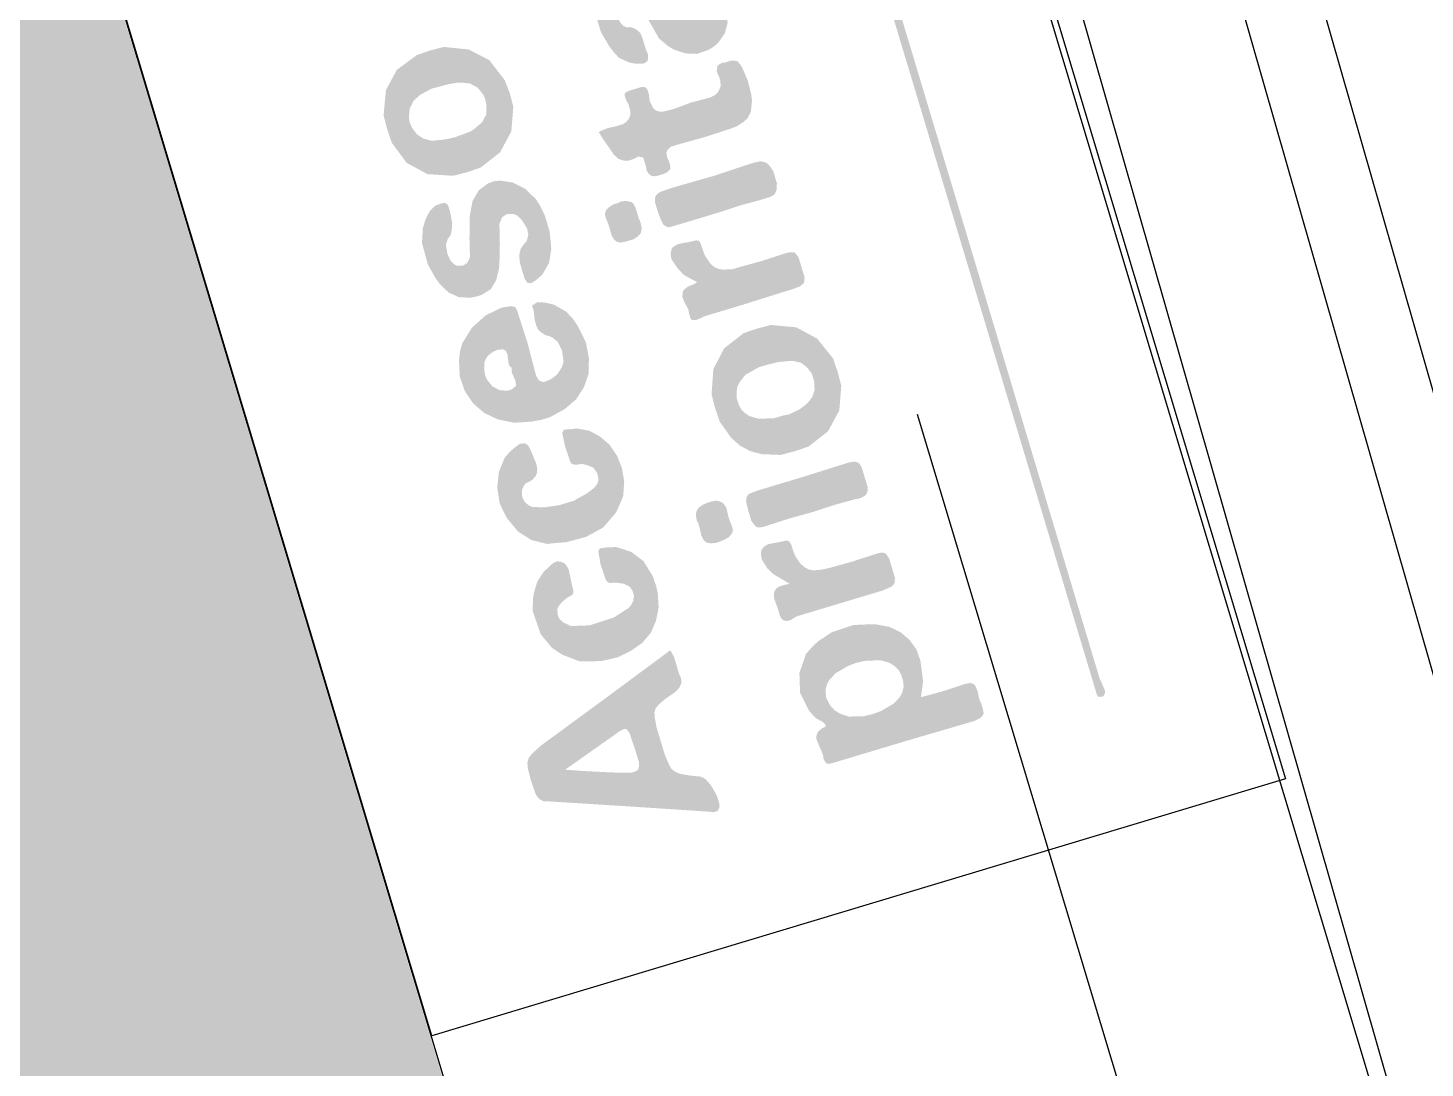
# Model space of a CAD drawing. Header units: metres. Extents: x -296 to 345, y -1036 to 474.
# Drawn here: x -3.346 to -2.719, y 339.282 to 339.748 of the extents above; entities that cross this region are included whole.
import ezdxf

# ---------------------------------------------------------------- set-up
doc = ezdxf.new("R2010")
doc.units = ezdxf.units.M
doc.linetypes.add('HIDDENX2', pattern=[0.75, 0.5, -0.25])
for name, color, linetype in [('DGPRO_Baldosas guias', 253, 'Continuous'), ('DGPRO_Tactiles', 40, 'Continuous'), ('H', 253, 'Continuous'), ('paradas', 7, 'Continuous')]:
    doc.layers.add(name, color=color, linetype=linetype)

# ---------------------------------------------------------------- blocks, each defined once
blk = doc.blocks.new('accesibilidad 2')
at = {"layer": 'H', "linetype": 'Continuous', "true_color": 0xffffff}
for points in [[(6073.09141, 3739.02678), (6073.09015, 3739.02703), (6073.0894, 3739.02753), (6073.0884, 3739.02855), (6073.0884, 3739.02905), (6073.0884, 3739.02954), (6073.0884, 3739.0303), (6073.0889, 3739.03131), (6073.10197, 3739.06628), (6073.11481, 3739.10098), (6073.11505, 3739.10198), (6073.1163, 3739.10323), (6073.11757, 3739.10399), (6073.11933, 3739.1045), (6073.12034, 3739.1045), (6073.12587, 3739.10475), (6073.13115, 3739.1045), (6073.13367, 3739.10399), (6073.13568, 3739.10274), (6073.13718, 3739.10047), (6073.13945, 3739.09569), (6073.14121, 3739.09067), (6073.15228, 3739.05947), (6073.1636, 3739.02803), (6073.16032, 3739.02729), (6073.15455, 3739.02729), (6073.15178, 3739.02729), (6073.15027, 3739.02703), (6073.1485, 3739.02729), (6073.14775, 3739.02779), (6073.14649, 3739.02879), (6073.14524, 3739.0308), (6073.14474, 3739.03207), (6073.14347, 3739.03609), (6073.14171, 3739.04011), (6073.14046, 3739.04188), (6073.13895, 3739.04288), (6073.13668, 3739.04338), (6073.1324, 3739.04389), (6073.11958, 3739.04389), (6073.11958, 3739.05595), (6073.12536, 3739.05595), (6073.1314, 3739.05621), (6073.13316, 3739.05621), (6073.13467, 3739.05671), (6073.13543, 3739.05722), (6073.13568, 3739.05772), (6073.13568, 3739.05848), (6073.13543, 3739.06023), (6073.13493, 3739.06148), (6073.13065, 3739.07432), (6073.12587, 3739.08865), (6073.12235, 3739.07935), (6073.11958, 3739.07155), (6073.11757, 3739.06576), (6073.11606, 3739.06049), (6073.11606, 3739.05872), (6073.1163, 3739.05772), (6073.11682, 3739.05696), (6073.11782, 3739.05646), (6073.11958, 3739.05595), (6073.11958, 3739.04389), (6073.11481, 3739.04338), (6073.11254, 3739.04288), (6073.11077, 3739.04162), (6073.10928, 3739.03985), (6073.10725, 3739.03583), (6073.1055, 3739.03155), (6073.10474, 3739.03056), (6073.10373, 3739.02954), (6073.10046, 3739.02803), (6073.09493, 3739.02678), (6073.09141, 3739.02678)], [(6073.19327, 3739.02578), (6073.19779, 3739.02602), (6073.20535, 3739.02803), (6073.21088, 3739.03207), (6073.2149, 3739.03784), (6073.2159, 3739.04162), (6073.21616, 3739.04288), (6073.21642, 3739.04464), (6073.21642, 3739.0454), (6073.20937, 3739.0469), (6073.20283, 3739.04665), (6073.20233, 3739.04665), (6073.20132, 3739.0464), (6073.20082, 3739.0459), (6073.20032, 3739.0454), (6073.20006, 3739.04413), (6073.19956, 3739.04238), (6073.19931, 3739.04188), (6073.19831, 3739.03961), (6073.1963, 3739.03734), (6073.19427, 3739.03659), (6073.19302, 3739.03659), (6073.19176, 3739.03659), (6073.1895, 3739.0376), (6073.188, 3739.03911), (6073.18699, 3739.04087), (6073.18673, 3739.04212), (6073.18498, 3739.04791), (6073.18472, 3739.05947), (6073.18623, 3739.06526), (6073.18649, 3739.06652), (6073.18749, 3739.06878), (6073.18925, 3739.0703), (6073.19126, 3739.07155), (6073.19252, 3739.07181), (6073.19327, 3739.07181), (6073.19453, 3739.07155), (6073.19578, 3739.07129), (6073.1968, 3739.07054), (6073.19831, 3739.06829), (6073.19931, 3739.06602), (6073.19956, 3739.06526), (6073.19982, 3739.06401), (6073.20006, 3739.063), (6073.20056, 3739.0625), (6073.20082, 3739.06224), (6073.20157, 3739.062), (6073.20559, 3739.06174), (6073.21138, 3739.06124), (6073.21365, 3739.06174), (6073.2149, 3739.0625), (6073.2154, 3739.06325), (6073.2159, 3739.06375), (6073.21642, 3739.06526), (6073.21616, 3739.06727), (6073.21365, 3739.07231), (6073.21138, 3739.07507), (6073.20987, 3739.07658), (6073.20611, 3739.07909), (6073.20408, 3739.08011), (6073.19831, 3739.08212), (6073.18724, 3739.08162), (6073.17994, 3739.07859), (6073.17566, 3739.07507), (6073.17063, 3739.06853), (6073.16888, 3739.06275), (6073.16786, 3739.05897), (6073.16737, 3739.05167), (6073.16838, 3739.04514), (6073.17039, 3739.03911), (6073.17365, 3739.03408), (6073.17819, 3739.0303), (6073.18346, 3739.02753), (6073.18975, 3739.02602), (6073.19327, 3739.02578)], [(6073.19327, 3739.02578), (6073.18975, 3739.02602), (6073.18346, 3739.02753), (6073.17819, 3739.0303), (6073.17365, 3739.03408), (6073.17039, 3739.03911), (6073.16838, 3739.04514), (6073.16737, 3739.05167), (6073.16786, 3739.05897), (6073.16888, 3739.06275), (6073.17063, 3739.06853), (6073.17566, 3739.07507), (6073.17994, 3739.07859), (6073.18724, 3739.08162), (6073.19831, 3739.08212), (6073.20408, 3739.08011), (6073.20611, 3739.07909), (6073.20987, 3739.07658), (6073.21138, 3739.07507), (6073.21365, 3739.07231), (6073.21616, 3739.06727), (6073.21642, 3739.06526), (6073.2159, 3739.06375), (6073.2154, 3739.06325), (6073.2149, 3739.0625), (6073.21365, 3739.06174), (6073.21138, 3739.06124), (6073.20559, 3739.06174), (6073.20207, 3739.062), (6073.20082, 3739.06224), (6073.20056, 3739.0625), (6073.20006, 3739.063), (6073.19982, 3739.06401), (6073.19956, 3739.06526), (6073.19931, 3739.06602), (6073.19831, 3739.06829), (6073.1968, 3739.07054), (6073.19578, 3739.07129), (6073.19453, 3739.07155), (6073.19327, 3739.07181), (6073.19252, 3739.07181), (6073.19126, 3739.07155), (6073.18925, 3739.0703), (6073.18699, 3739.06777), (6073.18623, 3739.06526), (6073.18472, 3739.05947), (6073.18498, 3739.04791), (6073.18673, 3739.04212), (6073.18699, 3739.04087), (6073.188, 3739.03911), (6073.1895, 3739.0376), (6073.19151, 3739.03659), (6073.19302, 3739.03659), (6073.19427, 3739.03659), (6073.1963, 3739.03734), (6073.19831, 3739.03961), (6073.19931, 3739.04188), (6073.19956, 3739.04238), (6073.20006, 3739.04413), (6073.20032, 3739.0454), (6073.20082, 3739.0459), (6073.20132, 3739.0464), (6073.20233, 3739.04665), (6073.20283, 3739.04665), (6073.20937, 3739.0469), (6073.21566, 3739.04614), (6073.21642, 3739.04464), (6073.21616, 3739.04288), (6073.2159, 3739.04162), (6073.2149, 3739.03784), (6073.21088, 3739.03207), (6073.20535, 3739.02803), (6073.19779, 3739.02602), (6073.19327, 3739.02578)], [(6073.2481, 3739.02527), (6073.25389, 3739.02578), (6073.25968, 3739.02753), (6073.26445, 3739.03056), (6073.26848, 3739.03458), (6073.27099, 3739.03961), (6073.2715, 3739.04262), (6073.27174, 3739.04313), (6073.272, 3739.04439), (6073.272, 3739.04514), (6073.272, 3739.04564), (6073.2647, 3739.0469), (6073.25817, 3739.04665), (6073.25741, 3739.04665), (6073.25665, 3739.0464), (6073.25616, 3739.0459), (6073.25564, 3739.04514), (6073.2554, 3739.04413), (6073.25514, 3739.04238), (6073.25489, 3739.04162), (6073.25389, 3739.03985), (6073.25212, 3739.0376), (6073.25011, 3739.03684), (6073.24911, 3739.03659), (6073.24786, 3739.03659), (6073.24609, 3739.03684), (6073.24458, 3739.03784), (6073.24358, 3739.03911), (6073.24307, 3739.04011), (6073.24181, 3739.04338), (6073.2403, 3739.05018), (6073.2403, 3739.05722), (6073.24131, 3739.06401), (6073.24257, 3739.06753), (6073.24282, 3739.06853), (6073.24408, 3739.07004), (6073.24583, 3739.07129), (6073.24786, 3739.07181), (6073.24911, 3739.07181), (6073.24987, 3739.07155), (6073.25162, 3739.07105), (6073.25313, 3739.06978), (6073.25415, 3739.06829), (6073.25415, 3739.06727), (6073.25464, 3739.06526), (6073.2559, 3739.06325), (6073.25691, 3739.0625), (6073.25867, 3739.06174), (6073.26143, 3739.06148), (6073.26294, 3739.06174), (6073.26621, 3739.062), (6073.26949, 3739.0625), (6073.27049, 3739.063), (6073.27099, 3739.06351), (6073.2715, 3739.06401), (6073.2715, 3739.06476), (6073.27174, 3739.06602), (6073.27074, 3739.06878), (6073.26949, 3739.07155), (6073.26772, 3739.07432), (6073.26244, 3739.07859), (6073.2559, 3739.08136), (6073.24886, 3739.08236), (6073.24533, 3739.08186), (6073.24131, 3739.0811), (6073.23427, 3739.0781), (6073.22899, 3739.07356), (6073.22521, 3739.06727), (6073.22446, 3739.06325), (6073.22346, 3739.05872), (6073.2232, 3739.04966), (6073.22496, 3739.04112), (6073.22975, 3739.03357), (6073.23351, 3739.0303), (6073.23604, 3739.02829), (6073.24207, 3739.02602), (6073.2481, 3739.02527)], [(6073.2481, 3739.02527), (6073.24207, 3739.02602), (6073.23604, 3739.02829), (6073.23351, 3739.0303), (6073.22975, 3739.03357), (6073.22496, 3739.04112), (6073.2232, 3739.04966), (6073.22346, 3739.05872), (6073.22446, 3739.06325), (6073.22521, 3739.06727), (6073.22899, 3739.07356), (6073.23427, 3739.0781), (6073.24131, 3739.0811), (6073.24533, 3739.08186), (6073.24886, 3739.08236), (6073.2559, 3739.08136), (6073.26244, 3739.07859), (6073.26772, 3739.07432), (6073.26949, 3739.07155), (6073.27074, 3739.06878), (6073.27174, 3739.06602), (6073.2715, 3739.06476), (6073.2715, 3739.06401), (6073.27099, 3739.06351), (6073.27049, 3739.063), (6073.26949, 3739.0625), (6073.26621, 3739.062), (6073.26294, 3739.06174), (6073.26143, 3739.06148), (6073.25867, 3739.06174), (6073.25691, 3739.0625), (6073.2559, 3739.06325), (6073.25464, 3739.06526), (6073.25415, 3739.06727), (6073.25415, 3739.06829), (6073.25313, 3739.06978), (6073.25162, 3739.07105), (6073.24987, 3739.07155), (6073.24911, 3739.07181), (6073.24786, 3739.07181), (6073.24583, 3739.07129), (6073.24408, 3739.07004), (6073.24282, 3739.06853), (6073.24257, 3739.06753), (6073.24131, 3739.06401), (6073.2403, 3739.05722), (6073.2403, 3739.05018), (6073.24181, 3739.04338), (6073.24307, 3739.04011), (6073.24358, 3739.03911), (6073.24458, 3739.03784), (6073.24609, 3739.03684), (6073.2481, 3739.03659), (6073.24911, 3739.03659), (6073.25011, 3739.03684), (6073.25212, 3739.0376), (6073.25389, 3739.03985), (6073.25489, 3739.04162), (6073.25514, 3739.04238), (6073.2554, 3739.04413), (6073.25564, 3739.04514), (6073.25616, 3739.0459), (6073.25665, 3739.0464), (6073.25741, 3739.04665), (6073.25817, 3739.04665), (6073.2647, 3739.0469), (6073.27099, 3739.0464), (6073.272, 3739.04514), (6073.272, 3739.04439), (6073.27174, 3739.04313), (6073.2715, 3739.04262), (6073.27099, 3739.03961), (6073.26848, 3739.03458), (6073.26445, 3739.03056), (6073.25968, 3739.02753), (6073.25389, 3739.02578), (6073.2481, 3739.02527)], [(6073.3067, 3739.02451), (6073.29966, 3739.02527), (6073.29313, 3739.02729), (6073.28784, 3739.03106), (6073.28356, 3739.03609), (6073.2808, 3739.04238), (6073.27928, 3739.04966), (6073.27928, 3739.05394), (6073.2798, 3739.05822), (6073.28155, 3739.06576), (6073.28507, 3739.07231), (6073.28961, 3739.07734), (6073.29514, 3739.08086), (6073.30167, 3739.08287), (6073.30847, 3739.08311), (6073.3155, 3739.08136), (6073.31902, 3739.07985), (6073.3223, 3739.07784), (6073.32784, 3739.07155), (6073.33136, 3739.06401), (6073.33261, 3739.05621), (6073.33211, 3739.05269), (6073.33211, 3739.05219), (6073.3316, 3739.05118), (6073.3311, 3739.05042), (6073.3306, 3739.05018), (6073.32935, 3739.04992), (6073.32784, 3739.04992), (6073.32708, 3739.04992), (6073.31375, 3739.04966), (6073.30042, 3739.05018), (6073.29866, 3739.05018), (6073.29916, 3739.05973), (6073.30117, 3739.05999), (6073.30344, 3739.06023), (6073.30469, 3739.05999), (6073.30545, 3739.05973), (6073.3062, 3739.06023), (6073.3072, 3739.06049), (6073.30947, 3739.06023), (6073.31174, 3739.05973), (6073.31274, 3739.05999), (6073.31349, 3739.05999), (6073.314, 3739.06049), (6073.3145, 3739.06099), (6073.31476, 3739.06224), (6073.315, 3739.06351), (6073.31476, 3739.06552), (6073.314, 3739.06777), (6073.31299, 3739.06928), (6073.31124, 3739.0708), (6073.30772, 3739.07181), (6073.30571, 3739.07205), (6073.30344, 3739.07181), (6073.29992, 3739.0703), (6073.29739, 3739.06777), (6073.29614, 3739.06451), (6073.29614, 3739.0625), (6073.29639, 3739.06174), (6073.29689, 3739.06073), (6073.29715, 3739.06023), (6073.29791, 3739.05999), (6073.29916, 3739.05973), (6073.29866, 3739.05018), (6073.29665, 3739.04966), (6073.2959, 3739.04891), (6073.29538, 3739.04817), (6073.29514, 3739.04715), (6073.29538, 3739.0454), (6073.29564, 3739.04389), (6073.29665, 3739.04112), (6073.29916, 3739.0381), (6073.30143, 3739.03659), (6073.30293, 3739.03635), (6073.30645, 3739.03583), (6073.31072, 3739.03659), (6073.31325, 3739.03836), (6073.3145, 3739.03985), (6073.315, 3739.04087), (6073.31677, 3739.04238), (6073.31827, 3739.04338), (6073.32029, 3739.04363), (6073.32306, 3739.04363), (6073.32682, 3739.04288), (6073.32859, 3739.04288), (6073.32959, 3739.04288), (6073.33034, 3739.04011), (6073.32985, 3739.03886), (6073.32909, 3739.03684), (6073.32708, 3739.03332), (6073.32255, 3739.02905), (6073.31852, 3739.02703), (6073.3145, 3739.02578), (6073.3067, 3739.02451)], [(6073.36354, 3739.02578), (6073.36682, 3739.02578), (6073.37134, 3739.02654), (6073.37486, 3739.02753), (6073.38065, 3739.0308), (6073.38493, 3739.03533), (6073.38744, 3739.04061), (6073.38794, 3739.04363), (6073.38769, 3739.04614), (6073.38593, 3739.05093), (6073.38216, 3739.05495), (6073.37637, 3739.05796), (6073.37259, 3739.05923), (6073.36606, 3739.06124), (6073.35952, 3739.063), (6073.35852, 3739.06325), (6073.35725, 3739.06425), (6073.35625, 3739.06526), (6073.35575, 3739.06702), (6073.35575, 3739.06777), (6073.356, 3739.06878), (6073.35651, 3739.0703), (6073.35776, 3739.07129), (6073.35928, 3739.07205), (6073.36027, 3739.07231), (6073.36304, 3739.07256), (6073.36682, 3739.07205), (6073.36909, 3739.07054), (6073.37008, 3739.06904), (6073.37084, 3739.06853), (6073.37209, 3739.06777), (6073.37536, 3739.06652), (6073.38039, 3739.06602), (6073.38342, 3739.06602), (6073.38441, 3739.06652), (6073.38517, 3739.06878), (6073.38493, 3739.07181), (6073.38342, 3739.07457), (6073.38115, 3739.07683), (6073.37989, 3739.07784), (6073.37687, 3739.07985), (6073.37058, 3739.08212), (6073.36077, 3739.08236), (6073.35399, 3739.08086), (6073.35098, 3739.07985), (6073.34594, 3739.07708), (6073.34266, 3739.0733), (6073.34091, 3739.06853), (6073.34065, 3739.06602), (6073.34065, 3739.06325), (6073.34192, 3739.05848), (6073.34519, 3739.05495), (6073.34997, 3739.05219), (6073.35349, 3739.05093), (6073.36053, 3739.04867), (6073.36782, 3739.04666), (6073.36883, 3739.0464), (6073.37008, 3739.0454), (6073.37134, 3739.04439), (6073.37185, 3739.04288), (6073.37209, 3739.04188), (6073.37185, 3739.04087), (6073.37134, 3739.03911), (6073.37034, 3739.03784), (6073.36883, 3739.03684), (6073.36782, 3739.03635), (6073.36631, 3739.03583), (6073.3633, 3739.03508), (6073.36053, 3739.03533), (6073.35876, 3739.03635), (6073.35776, 3739.03709), (6073.35751, 3739.0376), (6073.35675, 3739.03886), (6073.3555, 3739.04037), (6073.35299, 3739.04188), (6073.34947, 3739.04262), (6073.34594, 3739.04262), (6073.34393, 3739.04262), (6073.34217, 3739.04262), (6073.34041, 3739.04212), (6073.3399, 3739.04188), (6073.3394, 3739.04087), (6073.3394, 3739.03985), (6073.3399, 3739.0381), (6073.34041, 3739.03684), (6073.34167, 3739.03432), (6073.34569, 3739.03006), (6073.35148, 3739.02729), (6073.35902, 3739.02578), (6073.36354, 3739.02578)], [(6073.36354, 3739.02578), (6073.35902, 3739.02578), (6073.35148, 3739.02729), (6073.34569, 3739.03006), (6073.34167, 3739.03432), (6073.34041, 3739.03684), (6073.3399, 3739.0381), (6073.3394, 3739.03985), (6073.3394, 3739.04087), (6073.33966, 3739.04136), (6073.34041, 3739.04212), (6073.34217, 3739.04262), (6073.34393, 3739.04262), (6073.34594, 3739.04262), (6073.34947, 3739.04262), (6073.35299, 3739.04188), (6073.3555, 3739.04037), (6073.35675, 3739.03886), (6073.35751, 3739.0376), (6073.35776, 3739.03709), (6073.35876, 3739.03635), (6073.36053, 3739.03533), (6073.3633, 3739.03508), (6073.36631, 3739.03583), (6073.36782, 3739.03635), (6073.36883, 3739.03684), (6073.37034, 3739.03784), (6073.37134, 3739.03911), (6073.37185, 3739.04087), (6073.37209, 3739.04188), (6073.37185, 3739.04288), (6073.37134, 3739.04439), (6073.37008, 3739.0454), (6073.36883, 3739.0464), (6073.36782, 3739.04666), (6073.36053, 3739.04867), (6073.35349, 3739.05093), (6073.34997, 3739.05219), (6073.34519, 3739.05495), (6073.34192, 3739.05848), (6073.34065, 3739.06325), (6073.34065, 3739.06602), (6073.34091, 3739.06853), (6073.34266, 3739.0733), (6073.34594, 3739.07708), (6073.35098, 3739.07985), (6073.35399, 3739.08086), (6073.36077, 3739.08236), (6073.37058, 3739.08212), (6073.37687, 3739.07985), (6073.37989, 3739.07784), (6073.38115, 3739.07683), (6073.38342, 3739.07457), (6073.38493, 3739.07181), (6073.38517, 3739.06878), (6073.38493, 3739.06702), (6073.38342, 3739.06602), (6073.38039, 3739.06602), (6073.37536, 3739.06652), (6073.37209, 3739.06777), (6073.37084, 3739.06853), (6073.37034, 3739.06878), (6073.36909, 3739.07054), (6073.36682, 3739.07205), (6073.36304, 3739.07256), (6073.36027, 3739.07231), (6073.35928, 3739.07205), (6073.35776, 3739.07129), (6073.35651, 3739.0703), (6073.356, 3739.06878), (6073.35575, 3739.06777), (6073.35575, 3739.06702), (6073.35625, 3739.06526), (6073.35725, 3739.06425), (6073.35852, 3739.06325), (6073.35952, 3739.063), (6073.36606, 3739.06124), (6073.37259, 3739.05923), (6073.37637, 3739.05796), (6073.38216, 3739.05495), (6073.38593, 3739.05093), (6073.38769, 3739.04614), (6073.38794, 3739.04363), (6073.38744, 3739.04061), (6073.38493, 3739.03533), (6073.38065, 3739.0308), (6073.37486, 3739.02753), (6073.37134, 3739.02654), (6073.36682, 3739.02578), (6073.36354, 3739.02578)], [(6073.42366, 3739.02502), (6073.41737, 3739.02527), (6073.40706, 3739.0293), (6073.39951, 3739.03684), (6073.39549, 3739.04715), (6073.39524, 3739.05344), (6073.39549, 3739.05999), (6073.39951, 3739.0708), (6073.40706, 3739.07834), (6073.41762, 3739.08212), (6073.42415, 3739.08236), (6073.42391, 3739.07181), (6073.42164, 3739.07155), (6073.41812, 3739.0703), (6073.41536, 3739.06803), (6073.41335, 3739.06476), (6073.41285, 3739.0625), (6073.41209, 3739.05822), (6073.41183, 3739.0542), (6073.41209, 3739.05018), (6073.41233, 3739.04666), (6073.41309, 3739.04439), (6073.41486, 3739.04061), (6073.41762, 3739.03784), (6073.42164, 3739.03659), (6073.42415, 3739.03635), (6073.42642, 3739.03659), (6073.4302, 3739.0381), (6073.43297, 3739.04087), (6073.43448, 3739.04439), (6073.43498, 3739.0464), (6073.43548, 3739.05018), (6073.43573, 3739.05796), (6073.43498, 3739.06174), (6073.43448, 3739.06401), (6073.43271, 3739.06753), (6073.42994, 3739.07004), (6073.42618, 3739.07155), (6073.42391, 3739.07181), (6073.42415, 3739.08236), (6073.43044, 3739.08212), (6073.44101, 3739.07784), (6073.44831, 3739.07054), (6073.45207, 3739.05999), (6073.45233, 3739.0537), (6073.45207, 3739.04741), (6073.4478, 3739.03709), (6073.44051, 3739.02954), (6073.42994, 3739.02552), (6073.42366, 3739.02502)], [(6073.20961, 3738.98553), (6073.21164, 3738.98578), (6073.21365, 3738.98578), (6073.21767, 3738.98553), (6073.21994, 3738.98628), (6073.22094, 3738.9873), (6073.22195, 3738.98881), (6073.22219, 3738.99132), (6073.22219, 3738.99283), (6073.22195, 3738.99509), (6073.22119, 3738.99735), (6073.22044, 3738.99836), (6073.21943, 3738.99912), (6073.21843, 3738.99961), (6073.2159, 3738.99987), (6073.21415, 3738.99961), (6073.21238, 3738.99961), (6073.20887, 3738.99987), (6073.20635, 3738.99937), (6073.20535, 3738.99862), (6073.20484, 3738.9981), (6073.20434, 3738.99685), (6073.20384, 3738.99458), (6073.20384, 3738.99308), (6073.20408, 3738.99082), (6073.2046, 3738.98829), (6073.20535, 3738.98704), (6073.20635, 3738.98604), (6073.20736, 3738.98553), (6073.20961, 3738.98553)], [(6073.20961, 3738.98553), (6073.20736, 3738.98553), (6073.20635, 3738.98604), (6073.20535, 3738.98704), (6073.2046, 3738.98829), (6073.20408, 3738.99082), (6073.20384, 3738.99308), (6073.20384, 3738.99458), (6073.20434, 3738.99685), (6073.20484, 3738.9981), (6073.20535, 3738.99862), (6073.20635, 3738.99937), (6073.20887, 3738.99987), (6073.21238, 3738.99961), (6073.21415, 3738.99961), (6073.2159, 3738.99987), (6073.21843, 3738.99961), (6073.21943, 3738.99912), (6073.22044, 3738.99836), (6073.22119, 3738.99735), (6073.22195, 3738.99509), (6073.22219, 3738.99283), (6073.22219, 3738.99132), (6073.22195, 3738.98881), (6073.22094, 3738.9873), (6073.21994, 3738.98628), (6073.21767, 3738.98553), (6073.21365, 3738.98578), (6073.21164, 3738.98578), (6073.20961, 3738.98553)], [(6073.35122, 3738.98553), (6073.35323, 3738.98578), (6073.355, 3738.98578), (6073.35826, 3738.98578), (6073.36053, 3738.98628), (6073.36153, 3738.9873), (6073.36228, 3738.98881), (6073.3628, 3738.99107), (6073.36254, 3738.99257), (6073.36254, 3738.99484), (6073.36179, 3738.99735), (6073.36103, 3738.99862), (6073.36027, 3738.99937), (6073.35902, 3738.99987), (6073.35701, 3738.99987), (6073.355, 3738.99961), (6073.35299, 3738.99961), (6073.34921, 3738.99961), (6073.3472, 3738.99912), (6073.34594, 3738.9981), (6073.34519, 3738.99685), (6073.34493, 3738.99434), (6073.34493, 3738.99308), (6073.34493, 3738.99056), (6073.34569, 3738.98829), (6073.34644, 3738.98704), (6073.34746, 3738.98628), (6073.34871, 3738.98578), (6073.35122, 3738.98553)], [(6073.35122, 3738.98553), (6073.34871, 3738.98578), (6073.34746, 3738.98628), (6073.34644, 3738.98704), (6073.34569, 3738.98829), (6073.34493, 3738.99056), (6073.34493, 3738.99308), (6073.34493, 3738.99434), (6073.34519, 3738.99685), (6073.34594, 3738.9981), (6073.3472, 3738.99912), (6073.34921, 3738.99961), (6073.35299, 3738.99961), (6073.355, 3738.99961), (6073.35701, 3738.99987), (6073.35902, 3738.99987), (6073.36027, 3738.99937), (6073.36103, 3738.99862), (6073.36179, 3738.99735), (6073.36254, 3738.99484), (6073.36254, 3738.99257), (6073.3628, 3738.99107), (6073.36228, 3738.98881), (6073.36153, 3738.9873), (6073.36053, 3738.98628), (6073.35826, 3738.98578), (6073.355, 3738.98578), (6073.35323, 3738.98578), (6073.35122, 3738.98553)], [(6073.3985, 3738.92115), (6073.40479, 3738.9219), (6073.4058, 3738.92215), (6073.40706, 3738.92266), (6073.40807, 3738.92316), (6073.40857, 3738.92417), (6073.40907, 3738.92567), (6073.40907, 3738.92769), (6073.40907, 3738.92895), (6073.40932, 3738.9297), (6073.40907, 3738.93096), (6073.40881, 3738.93196), (6073.40831, 3738.93247), (6073.40756, 3738.93271), (6073.40656, 3738.93323), (6073.40505, 3738.93323), (6073.40403, 3738.93297), (6073.40178, 3738.93297), (6073.39951, 3738.93347), (6073.39826, 3738.93448), (6073.39725, 3738.93548), (6073.39649, 3738.93675), (6073.39599, 3738.939), (6073.39599, 3738.94101), (6073.39625, 3738.94831), (6073.39574, 3738.95585), (6073.39574, 3738.95836), (6073.39599, 3738.96164), (6073.39649, 3738.96316), (6073.3975, 3738.96465), (6073.39902, 3738.96541), (6073.40228, 3738.96592), (6073.4053, 3738.96541), (6073.40605, 3738.96541), (6073.40731, 3738.96541), (6073.40807, 3738.96566), (6073.40881, 3738.96616), (6073.40932, 3738.96742), (6073.40932, 3738.96944), (6073.40932, 3738.97044), (6073.40932, 3738.97145), (6073.40932, 3738.97346), (6073.40907, 3738.97472), (6073.40881, 3738.97547), (6073.40781, 3738.97597), (6073.40656, 3738.97597), (6073.4058, 3738.97597), (6073.40379, 3738.97547), (6073.40103, 3738.97547), (6073.39876, 3738.97597), (6073.39725, 3738.97723), (6073.39625, 3738.97874), (6073.39574, 3738.98051), (6073.39574, 3738.98403), (6073.39599, 3738.9868), (6073.39599, 3738.98805), (6073.39574, 3738.99056), (6073.39549, 3738.99182), (6073.39247, 3738.99107), (6073.3902, 3738.99032), (6073.38794, 3738.98956), (6073.38392, 3738.98829), (6073.38141, 3738.9868), (6073.38015, 3738.98503), (6073.3794, 3738.98327), (6073.3794, 3738.98051), (6073.37964, 3738.979), (6073.37989, 3738.97824), (6073.37989, 3738.97749), (6073.37864, 3738.97597), (6073.37637, 3738.97573), (6073.37436, 3738.97597), (6073.37285, 3738.97623), (6073.3711, 3738.97573), (6073.37034, 3738.97522), (6073.36983, 3738.97472), (6073.36933, 3738.97371), (6073.36909, 3738.97195), (6073.36909, 3738.97044), (6073.36909, 3738.96919), (6073.36933, 3738.96768), (6073.36983, 3738.96668), (6073.37034, 3738.96592), (6073.3711, 3738.96566), (6073.37259, 3738.96541), (6073.37411, 3738.96541), (6073.37512, 3738.96566), (6073.37663, 3738.96566), (6073.37788, 3738.96541), (6073.37888, 3738.96465), (6073.3794, 3738.96365), (6073.37989, 3738.96264), (6073.37989, 3738.96063), (6073.37989, 3738.95912), (6073.37964, 3738.9468), (6073.37989, 3738.93472), (6073.38015, 3738.93171), (6073.38115, 3738.92819), (6073.38216, 3738.92618), (6073.38441, 3738.92391), (6073.38921, 3738.9219), (6073.39221, 3738.9214), (6073.3985, 3738.92115)], [(6073.3985, 3738.92115), (6073.39221, 3738.9214), (6073.38921, 3738.9219), (6073.38441, 3738.92391), (6073.38216, 3738.92618), (6073.38115, 3738.92819), (6073.38015, 3738.93171), (6073.37989, 3738.93472), (6073.37964, 3738.9468), (6073.37989, 3738.95912), (6073.37989, 3738.96063), (6073.37989, 3738.96264), (6073.3794, 3738.96365), (6073.37888, 3738.96465), (6073.37788, 3738.96541), (6073.37663, 3738.96566), (6073.37512, 3738.96566), (6073.37411, 3738.96541), (6073.37259, 3738.96541), (6073.3711, 3738.96566), (6073.37034, 3738.96592), (6073.36983, 3738.96668), (6073.36933, 3738.96768), (6073.36909, 3738.96919), (6073.36909, 3738.97044), (6073.36909, 3738.97195), (6073.36933, 3738.97371), (6073.36983, 3738.97472), (6073.37034, 3738.97522), (6073.3711, 3738.97573), (6073.37285, 3738.97623), (6073.37436, 3738.97597), (6073.37536, 3738.97597), (6073.37739, 3738.97597), (6073.37864, 3738.97597), (6073.37914, 3738.97647), (6073.37989, 3738.97824), (6073.37964, 3738.979), (6073.3794, 3738.98051), (6073.3794, 3738.98327), (6073.38015, 3738.98503), (6073.38141, 3738.9868), (6073.38392, 3738.98829), (6073.38794, 3738.98956), (6073.3902, 3738.99032), (6073.39247, 3738.99107), (6073.39549, 3738.99182), (6073.39574, 3738.99056), (6073.39599, 3738.98805), (6073.39599, 3738.9868), (6073.39574, 3738.98403), (6073.39574, 3738.98051), (6073.39625, 3738.97874), (6073.39725, 3738.97723), (6073.39876, 3738.97597), (6073.40103, 3738.97547), (6073.40379, 3738.97547), (6073.4058, 3738.97597), (6073.40656, 3738.97597), (6073.40781, 3738.97597), (6073.40857, 3738.97573), (6073.40907, 3738.97472), (6073.40932, 3738.97346), (6073.40932, 3738.97145), (6073.40932, 3738.97044), (6073.40932, 3738.96944), (6073.40932, 3738.96742), (6073.40881, 3738.96616), (6073.40807, 3738.96566), (6073.40731, 3738.96541), (6073.40605, 3738.96541), (6073.4053, 3738.96541), (6073.40228, 3738.96592), (6073.39902, 3738.96541), (6073.3975, 3738.96465), (6073.39649, 3738.96316), (6073.39599, 3738.96164), (6073.39574, 3738.95836), (6073.39574, 3738.95585), (6073.39625, 3738.94831), (6073.39599, 3738.94101), (6073.39599, 3738.939), (6073.39649, 3738.93675), (6073.39725, 3738.93548), (6073.39826, 3738.93448), (6073.39951, 3738.93347), (6073.40178, 3738.93297), (6073.40403, 3738.93297), (6073.40505, 3738.93323), (6073.40656, 3738.93323), (6073.40756, 3738.93271), (6073.40831, 3738.93247), (6073.40881, 3738.93196), (6073.40907, 3738.93096), (6073.40932, 3738.9297), (6073.40907, 3738.92895), (6073.40907, 3738.92769), (6073.40907, 3738.92567), (6073.40857, 3738.92417), (6073.40807, 3738.92316), (6073.40706, 3738.92266), (6073.4058, 3738.92215), (6073.40479, 3738.9219), (6073.3985, 3738.92115)], [(6073.09795, 3738.90127), (6073.09594, 3738.90153), (6073.09519, 3738.90228), (6073.09443, 3738.90354), (6073.09417, 3738.90531), (6073.09393, 3738.90656), (6073.09417, 3738.93824), (6073.09417, 3738.97018), (6073.09417, 3738.9712), (6073.09417, 3738.97346), (6073.09443, 3738.97498), (6073.09467, 3738.97547), (6073.09594, 3738.97597), (6073.0972, 3738.97623), (6073.0982, 3738.97597), (6073.09996, 3738.97597), (6073.10373, 3738.97647), (6073.10675, 3738.97673), (6073.10801, 3738.97623), (6073.10852, 3738.97597), (6073.10952, 3738.97498), (6073.11053, 3738.97271), (6073.11077, 3738.97094), (6073.11204, 3738.9712), (6073.11304, 3738.9717), (6073.11656, 3738.96517), (6073.11455, 3738.9634), (6073.11204, 3738.95988), (6073.11027, 3738.95334), (6073.11002, 3738.94957), (6073.11027, 3738.94529), (6073.11178, 3738.939), (6073.1138, 3738.93548), (6073.11556, 3738.93372), (6073.11782, 3738.93247), (6073.12034, 3738.93196), (6073.12184, 3738.93196), (6073.12311, 3738.93196), (6073.12562, 3738.93247), (6073.12788, 3738.93372), (6073.12989, 3738.93548), (6073.13216, 3738.939), (6073.13391, 3738.9458), (6073.13417, 3738.94982), (6073.13391, 3738.95359), (6073.1324, 3738.95988), (6073.13039, 3738.9634), (6073.12864, 3738.96517), (6073.12663, 3738.96642), (6073.12436, 3738.96692), (6073.12311, 3738.96718), (6073.12159, 3738.96692), (6073.11907, 3738.96642), (6073.11656, 3738.96517), (6073.11304, 3738.9717), (6073.11405, 3738.97271), (6073.11505, 3738.97371), (6073.11556, 3738.97422), (6073.11958, 3738.97623), (6073.12864, 3738.97774), (6073.13718, 3738.97547), (6073.14448, 3738.97018), (6073.14699, 3738.96616), (6073.1485, 3738.9629), (6073.15051, 3738.95611), (6073.15077, 3738.94604), (6073.149, 3738.939), (6073.148, 3738.93599), (6073.14524, 3738.9307), (6073.14146, 3738.92668), (6073.13718, 3738.92391), (6073.13216, 3738.92215), (6073.12663, 3738.9219), (6073.11757, 3738.92342), (6073.11103, 3738.92642), (6073.11077, 3738.91611), (6073.11103, 3738.90656), (6073.11103, 3738.90531), (6073.11077, 3738.9033), (6073.11002, 3738.90228), (6073.10952, 3738.90178), (6073.10876, 3738.90153), (6073.10651, 3738.90127), (6073.10349, 3738.90153), (6073.10197, 3738.90153), (6073.10072, 3738.90127), (6073.09795, 3738.90127)], [(6073.16938, 3738.92215), (6073.1734, 3738.92215), (6073.17491, 3738.92215), (6073.17642, 3738.92266), (6073.17718, 3738.9229), (6073.17793, 3738.92366), (6073.17819, 3738.92441), (6073.17843, 3738.92592), (6073.17843, 3738.92718), (6073.17819, 3738.93824), (6073.17843, 3738.94931), (6073.17869, 3738.95259), (6073.17944, 3738.95635), (6073.18044, 3738.95812), (6073.18195, 3738.95963), (6073.18396, 3738.96089), (6073.18774, 3738.96214), (6073.19101, 3738.9624), (6073.19176, 3738.9624), (6073.19327, 3738.9624), (6073.19427, 3738.96264), (6073.19503, 3738.9629), (6073.19554, 3738.9634), (6073.19578, 3738.96415), (6073.19578, 3738.96465), (6073.19604, 3738.96767), (6073.19654, 3738.97221), (6073.19604, 3738.97422), (6073.19528, 3738.97547), (6073.19479, 3738.97597), (6073.19427, 3738.97623), (6073.19302, 3738.97673), (6073.19076, 3738.97699), (6073.18623, 3738.97573), (6073.18346, 3738.97422), (6073.18195, 3738.97296), (6073.17894, 3738.97018), (6073.17668, 3738.96817), (6073.17692, 3738.96994), (6073.17692, 3738.97296), (6073.17642, 3738.97446), (6073.17592, 3738.97522), (6073.17491, 3738.97597), (6073.1724, 3738.97673), (6073.16812, 3738.97647), (6073.16611, 3738.97647), (6073.1646, 3738.97647), (6073.16285, 3738.97623), (6073.16183, 3738.97547), (6073.16158, 3738.97498), (6073.16108, 3738.97422), (6073.16108, 3738.97221), (6073.16183, 3738.96944), (6073.16183, 3738.96817), (6073.16183, 3738.95032), (6073.16183, 3738.93271), (6073.16183, 3738.92895), (6073.16233, 3738.92517), (6073.16259, 3738.92417), (6073.16309, 3738.92342), (6073.1636, 3738.9229), (6073.16434, 3738.92266), (6073.16561, 3738.92215), (6073.16938, 3738.92215)], [(6073.16938, 3738.92215), (6073.16561, 3738.92215), (6073.16434, 3738.92266), (6073.1636, 3738.9229), (6073.16309, 3738.92342), (6073.16259, 3738.92417), (6073.16233, 3738.92517), (6073.16183, 3738.92895), (6073.16183, 3738.93271), (6073.16183, 3738.95032), (6073.16183, 3738.96817), (6073.16183, 3738.96944), (6073.16108, 3738.97221), (6073.16108, 3738.97422), (6073.16158, 3738.97498), (6073.16183, 3738.97547), (6073.16285, 3738.97623), (6073.1646, 3738.97647), (6073.16611, 3738.97647), (6073.16812, 3738.97647), (6073.1724, 3738.97673), (6073.17491, 3738.97597), (6073.17592, 3738.97522), (6073.17642, 3738.97446), (6073.17692, 3738.97296), (6073.17692, 3738.96994), (6073.17668, 3738.96817), (6073.17894, 3738.97018), (6073.18195, 3738.97296), (6073.18346, 3738.97422), (6073.18623, 3738.97573), (6073.19076, 3738.97699), (6073.19302, 3738.97673), (6073.19427, 3738.97623), (6073.19479, 3738.97597), (6073.19528, 3738.97547), (6073.19604, 3738.97422), (6073.19654, 3738.97221), (6073.19604, 3738.96767), (6073.19578, 3738.96465), (6073.19578, 3738.96415), (6073.19554, 3738.9634), (6073.19503, 3738.9629), (6073.19427, 3738.96264), (6073.19327, 3738.9624), (6073.19176, 3738.96264), (6073.19101, 3738.9624), (6073.18774, 3738.96214), (6073.18396, 3738.96089), (6073.18195, 3738.95963), (6073.18044, 3738.95812), (6073.17944, 3738.95635), (6073.17869, 3738.95259), (6073.17843, 3738.94931), (6073.17819, 3738.93824), (6073.17843, 3738.92718), (6073.17843, 3738.92592), (6073.17819, 3738.92441), (6073.17793, 3738.92366), (6073.17718, 3738.9229), (6073.17642, 3738.92266), (6073.17491, 3738.92215), (6073.1734, 3738.92215), (6073.16938, 3738.92215)], [(6073.21088, 3738.92215), (6073.21264, 3738.92215), (6073.21441, 3738.92215), (6073.21741, 3738.92215), (6073.21943, 3738.92266), (6073.22044, 3738.92366), (6073.22094, 3738.92491), (6073.22119, 3738.92694), (6073.22119, 3738.92819), (6073.22094, 3738.94756), (6073.22094, 3738.96668), (6073.22094, 3738.96994), (6073.22069, 3738.97346), (6073.22044, 3738.97446), (6073.21994, 3738.97498), (6073.21918, 3738.97573), (6073.21767, 3738.97623), (6073.21415, 3738.97647), (6073.21037, 3738.97647), (6073.20887, 3738.97647), (6073.20711, 3738.97597), (6073.20611, 3738.97547), (6073.20535, 3738.97498), (6073.20484, 3738.97396), (6073.2046, 3738.97221), (6073.2046, 3738.9707), (6073.20484, 3738.95988), (6073.2046, 3738.94931), (6073.20484, 3738.939), (6073.2046, 3738.92869), (6073.20434, 3738.92744), (6073.2046, 3738.92543), (6073.20509, 3738.92391), (6073.20611, 3738.9229), (6073.20786, 3738.92215), (6073.21088, 3738.92215)], [(6073.21088, 3738.92215), (6073.20786, 3738.92215), (6073.20611, 3738.9229), (6073.20509, 3738.92391), (6073.2046, 3738.92543), (6073.20434, 3738.92744), (6073.2046, 3738.92869), (6073.20484, 3738.939), (6073.2046, 3738.94931), (6073.20484, 3738.95988), (6073.2046, 3738.9707), (6073.2046, 3738.97221), (6073.20484, 3738.97396), (6073.20535, 3738.97498), (6073.20611, 3738.97547), (6073.20711, 3738.97597), (6073.20887, 3738.97647), (6073.21037, 3738.97647), (6073.21415, 3738.97647), (6073.21767, 3738.97623), (6073.21918, 3738.97573), (6073.21994, 3738.97498), (6073.22044, 3738.97446), (6073.22069, 3738.97346), (6073.22094, 3738.96994), (6073.22094, 3738.96668), (6073.22094, 3738.94756), (6073.22119, 3738.92819), (6073.22119, 3738.92694), (6073.22094, 3738.92491), (6073.22044, 3738.92366), (6073.21943, 3738.92266), (6073.21741, 3738.92215), (6073.21441, 3738.92215), (6073.21264, 3738.92215), (6073.21088, 3738.92215)], [(6073.26143, 3738.92014), (6073.25514, 3738.92039), (6073.24483, 3738.92441), (6073.23729, 3738.93196), (6073.23327, 3738.94228), (6073.23301, 3738.94857), (6073.23327, 3738.95536), (6073.23604, 3738.9634), (6073.2388, 3738.96793), (6073.24257, 3738.9717), (6073.2471, 3738.97446), (6073.2554, 3738.97723), (6073.26193, 3738.97749), (6073.26193, 3738.96692), (6073.26043, 3738.96692), (6073.25791, 3738.96642), (6073.25564, 3738.96517), (6073.25389, 3738.96365), (6073.25162, 3738.96013), (6073.24987, 3738.95334), (6073.24987, 3738.94907), (6073.24961, 3738.94654), (6073.25037, 3738.94152), (6073.25138, 3738.93876), (6073.25212, 3738.93699), (6073.25415, 3738.93422), (6073.25666, 3738.93247), (6073.26018, 3738.93146), (6073.26219, 3738.93146), (6073.2642, 3738.93146), (6073.26746, 3738.93271), (6073.27023, 3738.93472), (6073.272, 3738.93775), (6073.2725, 3738.93951), (6073.27351, 3738.94453), (6073.27375, 3738.94957), (6073.27375, 3738.95359), (6073.27225, 3738.96013), (6073.26999, 3738.9634), (6073.26822, 3738.96517), (6073.26597, 3738.96616), (6073.26344, 3738.96692), (6073.26193, 3738.96692), (6073.26193, 3738.97749), (6073.26822, 3738.97723), (6073.27878, 3738.97321), (6073.28633, 3738.96592), (6073.29036, 3738.9556), (6073.29061, 3738.94931), (6073.29036, 3738.94278), (6073.28609, 3738.93221), (6073.27854, 3738.92467), (6073.26798, 3738.92039), (6073.26143, 3738.92014)], [(6073.31023, 3738.92215), (6073.314, 3738.92215), (6073.31576, 3738.92215), (6073.31727, 3738.92266), (6073.31827, 3738.92316), (6073.31878, 3738.92391), (6073.31902, 3738.92491), (6073.31928, 3738.92642), (6073.31928, 3738.92794), (6073.31902, 3738.93824), (6073.31928, 3738.94857), (6073.31928, 3738.95208), (6073.32029, 3738.95611), (6073.32129, 3738.95812), (6073.32255, 3738.95963), (6073.32456, 3738.96089), (6073.32859, 3738.96214), (6073.33236, 3738.9624), (6073.33311, 3738.9624), (6073.33437, 3738.9624), (6073.33538, 3738.96264), (6073.33588, 3738.9629), (6073.33613, 3738.9634), (6073.33638, 3738.96415), (6073.33638, 3738.96465), (6073.33663, 3738.96768), (6073.33713, 3738.97221), (6073.33663, 3738.97422), (6073.33613, 3738.97547), (6073.33563, 3738.97573), (6073.33488, 3738.97623), (6073.33361, 3738.97673), (6073.33136, 3738.97699), (6073.32658, 3738.97547), (6073.32356, 3738.97396), (6073.3223, 3738.97297), (6073.31978, 3738.97044), (6073.31827, 3738.96893), (6073.31777, 3738.9707), (6073.31777, 3738.9717), (6073.31753, 3738.97346), (6073.31701, 3738.97498), (6073.31651, 3738.97597), (6073.31576, 3738.97647), (6073.315, 3738.97673), (6073.314, 3738.97723), (6073.31124, 3738.97699), (6073.30772, 3738.97623), (6073.30595, 3738.97647), (6073.30519, 3738.97647), (6073.30368, 3738.97647), (6073.30293, 3738.97623), (6073.30243, 3738.97547), (6073.30218, 3738.97396), (6073.30243, 3738.9717), (6073.30268, 3738.97044), (6073.30268, 3738.95183), (6073.30293, 3738.93297), (6073.30293, 3738.92919), (6073.30318, 3738.92543), (6073.30368, 3738.92417), (6073.30394, 3738.92342), (6073.30444, 3738.9229), (6073.30519, 3738.92266), (6073.30645, 3738.92215), (6073.31023, 3738.92215)], [(6073.31023, 3738.92215), (6073.30645, 3738.92215), (6073.30519, 3738.92266), (6073.30444, 3738.9229), (6073.30394, 3738.92342), (6073.30368, 3738.92417), (6073.30318, 3738.92543), (6073.30293, 3738.92919), (6073.30293, 3738.93297), (6073.30268, 3738.95183), (6073.30268, 3738.97044), (6073.30243, 3738.9717), (6073.30218, 3738.97396), (6073.30243, 3738.97522), (6073.30268, 3738.97597), (6073.30368, 3738.97647), (6073.30519, 3738.97647), (6073.30595, 3738.97647), (6073.30772, 3738.97623), (6073.31124, 3738.97699), (6073.314, 3738.97723), (6073.315, 3738.97673), (6073.31576, 3738.97647), (6073.31651, 3738.97597), (6073.31701, 3738.97498), (6073.31753, 3738.97346), (6073.31777, 3738.9717), (6073.31777, 3738.9707), (6073.31827, 3738.96893), (6073.31978, 3738.97044), (6073.3223, 3738.97297), (6073.32356, 3738.97371), (6073.32658, 3738.97547), (6073.33136, 3738.97699), (6073.33361, 3738.97673), (6073.33488, 3738.97623), (6073.33563, 3738.97573), (6073.33613, 3738.97547), (6073.33663, 3738.97422), (6073.33713, 3738.97221), (6073.33663, 3738.96768), (6073.33638, 3738.96465), (6073.33638, 3738.96415), (6073.33613, 3738.9634), (6073.33588, 3738.9629), (6073.33538, 3738.96264), (6073.33437, 3738.9624), (6073.33311, 3738.9624), (6073.33236, 3738.9624), (6073.32859, 3738.96214), (6073.32456, 3738.96089), (6073.32255, 3738.95963), (6073.32129, 3738.95812), (6073.32029, 3738.95611), (6073.31928, 3738.95208), (6073.31928, 3738.94857), (6073.31902, 3738.93824), (6073.31928, 3738.92794), (6073.31928, 3738.92642), (6073.31902, 3738.92491), (6073.31878, 3738.92391), (6073.31827, 3738.92316), (6073.31727, 3738.92266), (6073.31576, 3738.92215), (6073.314, 3738.92215), (6073.31023, 3738.92215)], [(6073.35349, 3738.9219), (6073.35625, 3738.9219), (6073.35928, 3738.9229), (6073.36053, 3738.92366), (6073.36129, 3738.92467), (6073.36204, 3738.92618), (6073.36228, 3738.92895), (6073.36228, 3738.9312), (6073.36179, 3738.94831), (6073.36204, 3738.96517), (6073.36204, 3738.96944), (6073.36179, 3738.97346), (6073.36129, 3738.97472), (6073.36077, 3738.97547), (6073.36027, 3738.97597), (6073.35952, 3738.97623), (6073.35801, 3738.97673), (6073.35399, 3738.97673), (6073.34971, 3738.97647), (6073.34845, 3738.97623), (6073.3472, 3738.97597), (6073.3467, 3738.97547), (6073.34619, 3738.97498), (6073.34569, 3738.97446), (6073.34543, 3738.97321), (6073.34543, 3738.97221), (6073.34543, 3738.96113), (6073.34543, 3738.95007), (6073.34569, 3738.94077), (6073.34543, 3738.93146), (6073.34543, 3738.92945), (6073.34543, 3738.92668), (6073.34569, 3738.92517), (6073.34644, 3738.92391), (6073.3477, 3738.9229), (6073.35046, 3738.9219), (6073.35349, 3738.9219)], [(6073.35349, 3738.9219), (6073.35046, 3738.9219), (6073.3477, 3738.9229), (6073.34644, 3738.92391), (6073.34569, 3738.92517), (6073.34543, 3738.92668), (6073.34543, 3738.92945), (6073.34543, 3738.93146), (6073.34569, 3738.94077), (6073.34543, 3738.95007), (6073.34543, 3738.96113), (6073.34543, 3738.97221), (6073.34543, 3738.97321), (6073.34569, 3738.97446), (6073.34619, 3738.97498), (6073.3467, 3738.97547), (6073.3472, 3738.97597), (6073.34845, 3738.97623), (6073.34971, 3738.97647), (6073.35399, 3738.97673), (6073.35801, 3738.97673), (6073.35952, 3738.97623), (6073.36027, 3738.97597), (6073.36077, 3738.97547), (6073.36129, 3738.97472), (6073.36179, 3738.97346), (6073.36204, 3738.96944), (6073.36204, 3738.96517), (6073.36179, 3738.94831), (6073.36228, 3738.9312), (6073.36228, 3738.92895), (6073.36204, 3738.92618), (6073.36129, 3738.92467), (6073.36053, 3738.92366), (6073.35928, 3738.9229), (6073.35625, 3738.9219), (6073.35349, 3738.9219)], [(6073.43597, 3738.92089), (6073.43321, 3738.92089), (6073.43044, 3738.92115), (6073.42567, 3738.9224), (6073.42164, 3738.92491), (6073.41862, 3738.92869), (6073.41737, 3738.9312), (6073.41661, 3738.93397), (6073.41637, 3738.93951), (6073.41812, 3738.94453), (6073.42139, 3738.94907), (6073.42366, 3738.95108), (6073.42793, 3738.95384), (6073.43774, 3738.95611), (6073.44278, 3738.95687), (6073.44377, 3738.95687), (6073.44604, 3738.95661), (6073.44755, 3738.95635), (6073.44831, 3738.95661), (6073.44931, 3738.95711), (6073.44956, 3738.95762), (6073.45006, 3738.95836), (6073.45006, 3738.95938), (6073.45032, 3738.96063), (6073.44982, 3738.96316), (6073.44881, 3738.96541), (6073.44705, 3738.96718), (6073.44554, 3738.96793), (6073.44429, 3738.96843), (6073.44176, 3738.96869), (6073.43975, 3738.96843), (6073.43874, 3738.96793), (6073.43774, 3738.96742), (6073.43699, 3738.96642), (6073.43673, 3738.96592), (6073.43649, 3738.96465), (6073.43523, 3738.9629), (6073.43396, 3738.96189), (6073.43247, 3738.96113), (6073.42994, 3738.96089), (6073.42642, 3738.96089), (6073.42467, 3738.96089), (6073.42266, 3738.96063), (6073.42063, 3738.96113), (6073.41989, 3738.96164), (6073.41963, 3738.96189), (6073.41938, 3738.96264), (6073.41914, 3738.96365), (6073.41963, 3738.96566), (6073.42013, 3738.96718), (6073.42139, 3738.96969), (6073.42467, 3738.97346), (6073.42718, 3738.97472), (6073.43096, 3738.97623), (6073.43824, 3738.97798), (6073.44578, 3738.97798), (6073.45334, 3738.97623), (6073.45711, 3738.97472), (6073.45912, 3738.97346), (6073.46214, 3738.97094), (6073.46415, 3738.96742), (6073.46516, 3738.96365), (6073.46541, 3738.96164), (6073.4659, 3738.95259), (6073.46566, 3738.93448), (6073.46666, 3738.92543), (6073.46666, 3738.92467), (6073.46642, 3738.92366), (6073.46616, 3738.9229), (6073.46491, 3738.92215), (6073.46365, 3738.92165), (6073.46013, 3738.9219), (6073.45535, 3738.92342), (6073.45259, 3738.92543), (6073.45132, 3738.92718), (6073.45082, 3738.92819), (6073.44604, 3738.93347), (6073.44855, 3738.93649), (6073.45006, 3738.94077), (6073.45032, 3738.94328), (6073.45032, 3738.94479), (6073.45006, 3738.94604), (6073.44956, 3738.94706), (6073.44906, 3738.9473), (6073.44831, 3738.94781), (6073.44705, 3738.94781), (6073.44578, 3738.94781), (6073.44278, 3738.94756), (6073.43774, 3738.94604), (6073.43498, 3738.94429), (6073.43347, 3738.94278), (6073.43271, 3738.94101), (6073.43247, 3738.93926), (6073.43247, 3738.93824), (6073.43271, 3738.93675), (6073.43396, 3738.93422), (6073.43597, 3738.93247), (6073.43874, 3738.93146), (6073.44077, 3738.93146), (6073.44176, 3738.93146), (6073.44353, 3738.93196), (6073.44604, 3738.93347), (6073.45082, 3738.92819), (6073.44705, 3738.92441), (6073.44077, 3738.92165), (6073.43597, 3738.92089)], [(6073.09041, 3738.84645), (6073.09216, 3738.8467), (6073.09467, 3738.84694), (6073.09569, 3738.8472), (6073.31325, 3738.84694), (6073.74836, 3738.84695), (6073.96592, 3738.84695), (6073.96817, 3738.84695), (6073.97221, 3738.84695), (6073.97321, 3738.8472), (6073.97371, 3738.84897), (6073.97346, 3738.84997), (6073.97295, 3738.85023), (6073.97245, 3738.85072), (6073.97145, 3738.85098), (6073.96944, 3738.85072), (6073.96692, 3738.85047), (6073.96592, 3738.85023), (6073.5308, 3738.85047), (6073.09569, 3738.85047), (6073.09342, 3738.85047), (6073.0894, 3738.85047), (6073.0884, 3738.85022), (6073.08789, 3738.84821), (6073.08814, 3738.84746), (6073.08864, 3738.8472), (6073.08914, 3738.8467), (6073.09041, 3738.84645)], [(6073.09041, 3738.84645), (6073.08914, 3738.8467), (6073.08864, 3738.8472), (6073.08814, 3738.84746), (6073.08789, 3738.84821), (6073.08789, 3738.84897), (6073.0894, 3738.85047), (6073.09342, 3738.85047), (6073.09569, 3738.85047), (6073.5308, 3738.85047), (6073.96592, 3738.85023), (6073.96692, 3738.85047), (6073.96944, 3738.85072), (6073.97145, 3738.85098), (6073.97245, 3738.85072), (6073.97295, 3738.85023), (6073.97346, 3738.84997), (6073.97371, 3738.84897), (6073.97371, 3738.84821), (6073.97221, 3738.84695), (6073.96817, 3738.84695), (6073.96592, 3738.84695), (6073.74836, 3738.84695), (6073.31325, 3738.84694), (6073.09569, 3738.8472), (6073.09467, 3738.84694), (6073.09216, 3738.8467), (6073.09041, 3738.84645)]]:
    blk.add_hatch(color=7, dxfattribs=at).paths.add_polyline_path(points)
at = {"ltscale": 50}
blk.add_lwpolyline([(6073.02881, 3738.78026), (6073.02881, 3739.18026), (6074.62881, 3739.18027), (6074.62881, 3738.78027), (6073.02881, 3738.78026)], dxfattribs=at)
blk.add_lwpolyline([(6073.02881, 3739.18026), (6074.62881, 3739.18026), (6074.62881, 3738.78027), (6073.02881, 3738.78027)], close=True, dxfattribs=at)
blk = doc.blocks.new('modulo accesibilidad')
at = {"layer": 'paradas', "color": 1, "linetype": 'HIDDENX2', "elevation": 13.366}
blk.add_lwpolyline([(132.54294, -7.27122), (129.24294, -7.27286), (129.24407, -9.54686), (132.54407, -9.54522), (132.54294, -7.27122)], dxfattribs=at)
at = {"rotation": 180}
blk.add_blockref('accesibilidad 2', (6204.72721, 3729.34572, 13.366), dxfattribs=at)
blk = doc.blocks.new('A$C07AB3025')
at = {"layer": 'DGPRO_Baldosas guias'}
h = blk.add_hatch(dxfattribs=at)
h.set_pattern_fill('ANSI32', color=256, scale=0.011, angle=61)
h.set_pattern_definition([(106, (-3546.62005, -2323.402), (-0.1007161942, -0.028879904), []), (106, (-3546.5961, -2323.3588), (-0.1007161942, -0.028879904), [])])
h.paths.add_polyline_path([(30.04219, -90.68341), (29.65719, -90.79212), (38.608, -120.57807), (38.99105, -120.46286)])
at = {"layer": 'DGPRO_Tactiles'}
h = blk.add_hatch(dxfattribs=at)
h.set_pattern_fill('HEX', color=256, scale=0.01)
h.set_pattern_definition([(0, (-3499.08155, -2022.02536), (0, 0.05499261315), [0.03175, -0.0635]), (120, (-3499.08155, -2022.02536), (-0.047625, -0.0274963066), [0.03175, -0.0635]), (60, (-3499.0498, -2022.02536), (-0.047625, 0.0274963066), [0.03175, -0.0635])])
h.paths.add_polyline_path([(29.27259, -90.89373), (38.2263, -120.69296), (37.84325, -120.80817), (28.88759, -91.00244)])
at = {"layer": 'DGPRO_Tactiles', "color": 1, "elevation": 12.334}
for points in [[(38.608, -120.57807), (29.65719, -90.79212)], [(38.2273, -120.69266), (29.27259, -90.89373)]]:
    blk.add_lwpolyline(points, dxfattribs=at)
at = {"rotation": 286.7348054289174}
blk.add_blockref('modulo accesibilidad', (5.68203, 21.71056, -1.032), dxfattribs=at)

msp = doc.modelspace()

# ---------------------------------------------------------------- block references
msp.add_blockref('A$C07AB3025', (-37.35052, 446.53818, 1.032))

doc.saveas('drawing.dxf')
